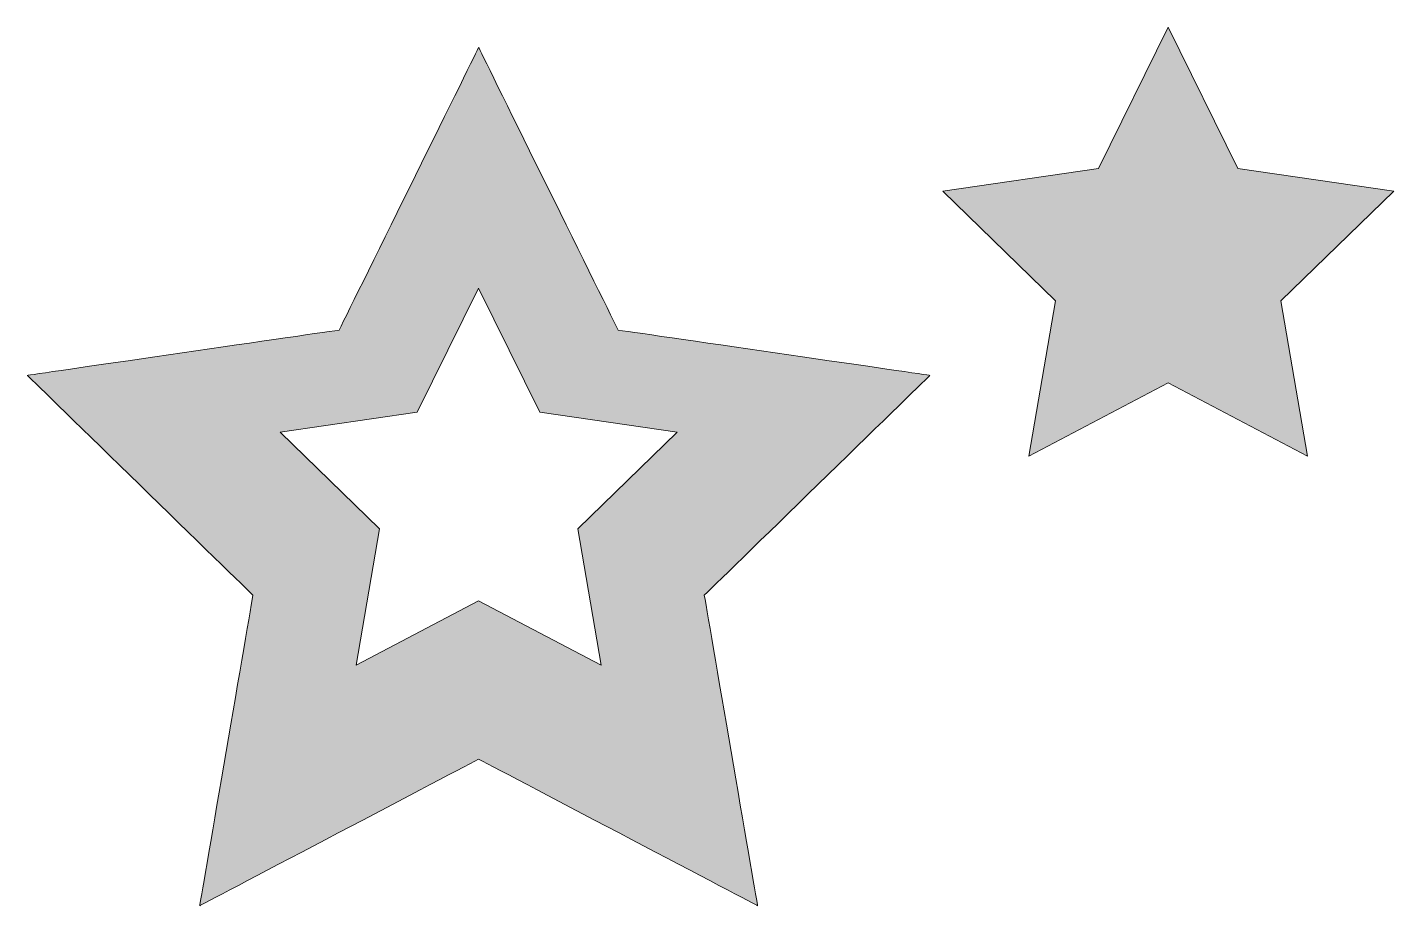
# Model space of a CAD drawing. Header units: inches. Extents: x 0 to 102, y 0 to 65.
import ezdxf

# ---------------------------------------------------------------- set-up
doc = ezdxf.new("R2010")
doc.units = ezdxf.units.IN
doc.header["$MEASUREMENT"] = 0
doc.layers.add('Layer 1', color=7, linetype='Continuous')

msp = doc.modelspace()

# ---------------------------------------------------------------- hatches: boundary and pattern name
at = {"layer": 'Layer 1', "true_color": 0xf9ce45}
h = msp.add_hatch(color=53, dxfattribs=at)
h.dxf.hatch_style = 2
h.paths.add_polyline_path([(84.84, 65.34), (90.02, 54.84), (101.6, 53.16), (93.22, 44.99), (95.2, 33.45), (84.84, 38.9), (74.48, 33.45), (76.46, 44.99), (68.07, 53.16), (79.66, 54.84)])
h = msp.add_hatch(color=53, dxfattribs=at)
h.dxf.hatch_style = 2
edge = h.paths.add_edge_path()
edge.add_spline(control_points=[(67.12, 39.45), (67.12, 39.45), (46.87, 42.39), (43.93, 42.82), (42.61, 45.49), (33.56, 63.83), (33.56, 63.83), (33.56, 63.83), (24.5, 45.49), (23.19, 42.82), (20.25, 42.39), (0, 39.45), (0, 39.45), (0, 39.45), (14.65, 25.17), (16.78, 23.1), (16.28, 20.17), (12.82, 0), (12.82, 0), (12.82, 0), (30.93, 9.52), (33.56, 10.9), (36.19, 9.52), (54.3, 0), (54.3, 0), (54.3, 0), (50.84, 20.17), (50.34, 23.1), (52.47, 25.17), (67.12, 39.45), (67.12, 39.45)], knot_values=[0, 0, 0, 0, 1, 1, 1, 2, 2, 2, 3, 3, 3, 4, 4, 4, 5, 5, 5, 6, 6, 6, 7, 7, 7, 8, 8, 8, 9, 9, 9, 10, 10, 10, 10], degree=3, periodic=1)
h.paths.add_polyline_path([(42.67, 17.89), (33.56, 22.68), (24.45, 17.89), (26.19, 28.04), (18.81, 35.23), (29, 36.71), (33.56, 45.94), (38.12, 36.71), (48.31, 35.23), (40.93, 28.04)])

# ---------------------------------------------------------------- linework, layer by layer
at = {"layer": 'Layer 1', "lineweight": 0}
for points in [[(84.84, 65.34), (90.02, 54.84), (101.6, 53.16), (93.22, 44.99), (95.2, 33.45), (84.84, 38.9), (74.48, 33.45), (76.46, 44.99), (68.07, 53.16), (79.66, 54.84), (84.84, 65.34)], [(42.67, 17.89), (33.56, 22.68), (24.45, 17.89), (26.19, 28.04), (18.81, 35.23), (29, 36.71), (33.56, 45.94), (38.12, 36.71), (48.31, 35.23), (40.93, 28.04), (42.67, 17.89)]]:
    msp.add_lwpolyline(points, dxfattribs=at)
msp.add_open_spline([(67.12, 39.45), (67.12, 39.45), (46.87, 42.39), (43.93, 42.82), (42.61, 45.49), (33.56, 63.83), (33.56, 63.83), (33.56, 63.83), (24.5, 45.49), (23.19, 42.82), (20.25, 42.39), (0, 39.45), (0, 39.45), (0, 39.45), (14.65, 25.17), (16.78, 23.1), (16.28, 20.17), (12.82, 0), (12.82, 0), (12.82, 0), (30.93, 9.52), (33.56, 10.9), (36.19, 9.52), (54.3, 0), (54.3, 0), (54.3, 0), (50.84, 20.17), (50.34, 23.1), (52.47, 25.17), (67.12, 39.45), (67.12, 39.45)], degree=3, knots=[0, 0, 0, 0, 1, 1, 1, 2, 2, 2, 3, 3, 3, 4, 4, 4, 5, 5, 5, 6, 6, 6, 7, 7, 7, 8, 8, 8, 9, 9, 9, 10, 10, 10, 10], dxfattribs=at)

doc.saveas('drawing.dxf')
